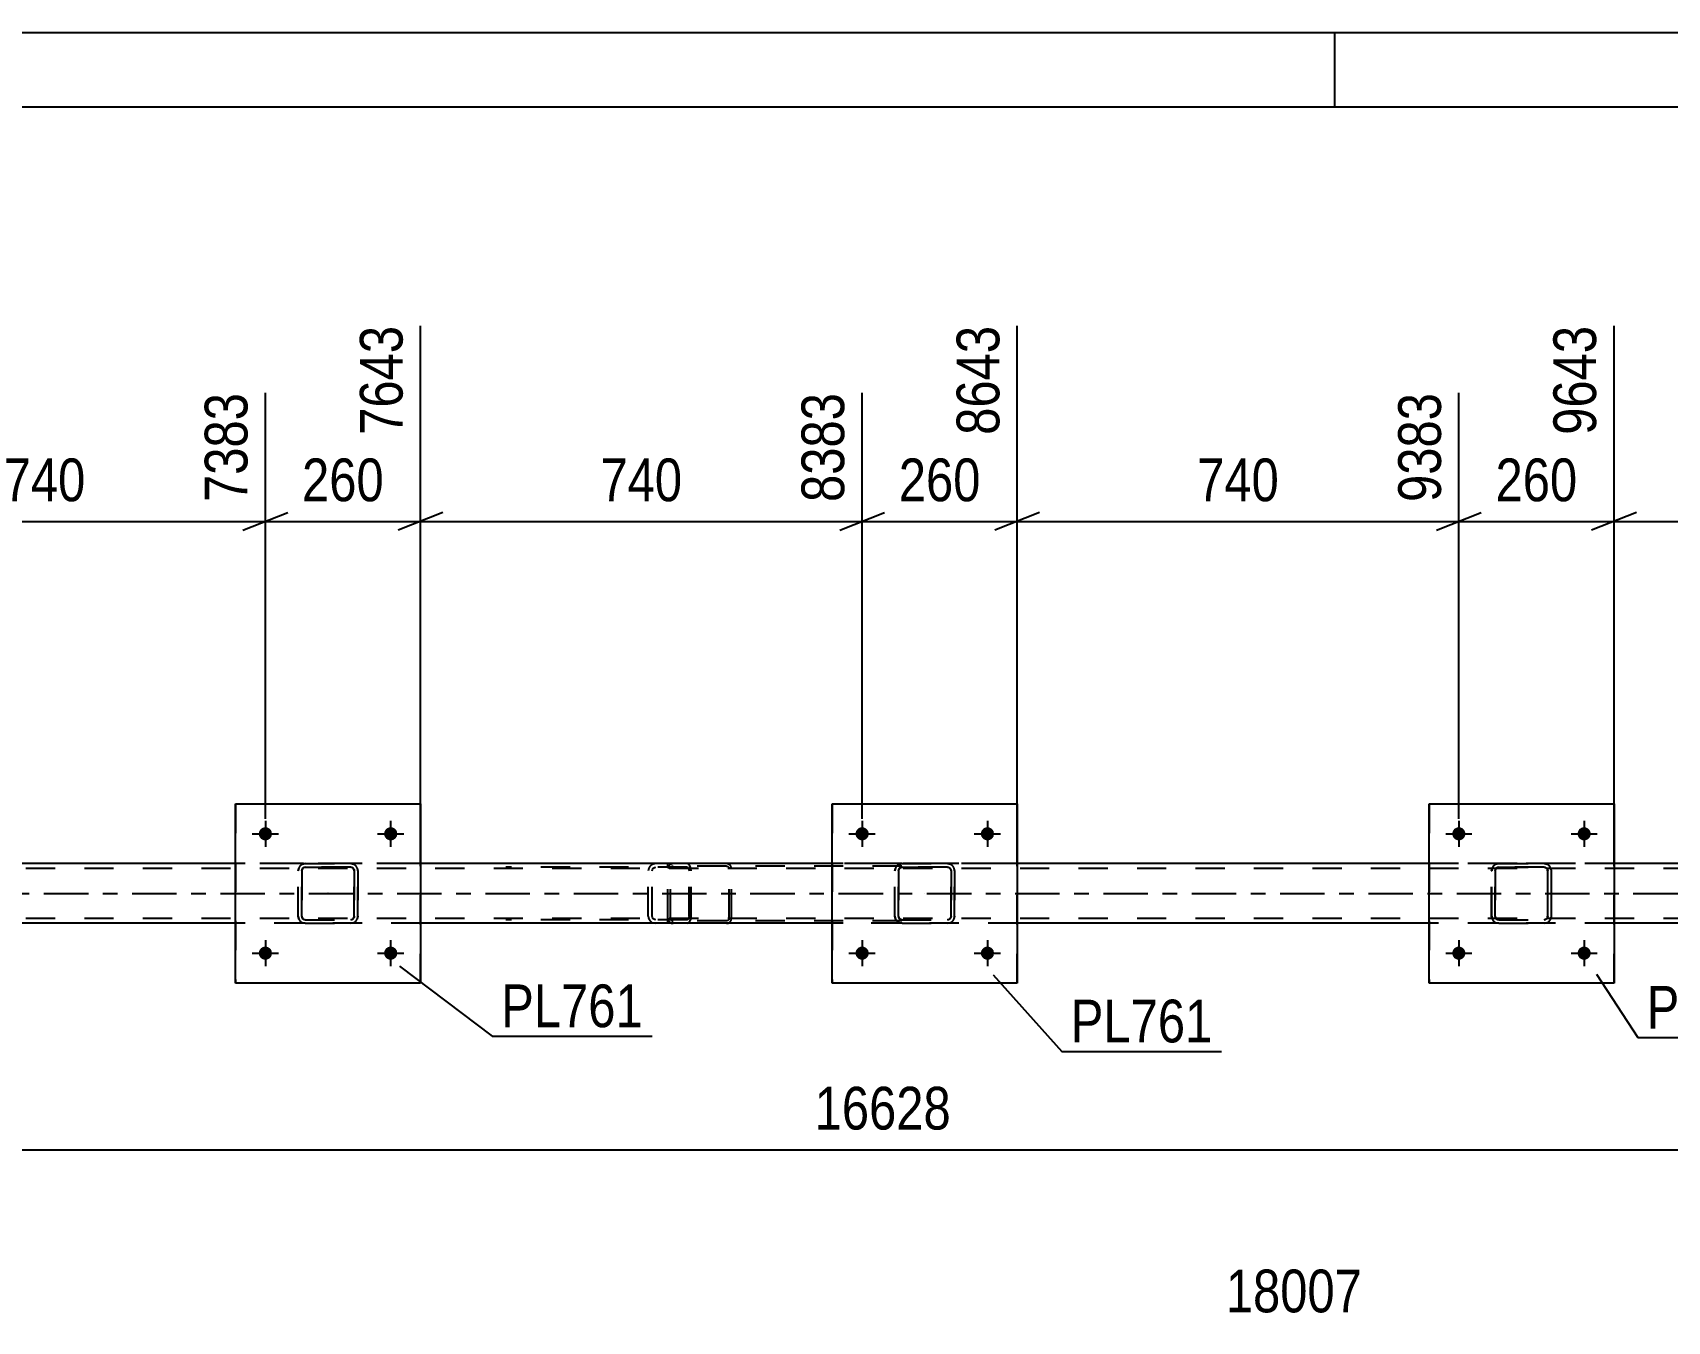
# Model space of a CAD drawing. Header units: millimetres. Extents: x 0 to 841, y 0 to 594.
# Drawn here: x 333.7 to 443.3, y 507.6 to 594 of the extents above; entities that cross this region are included whole.
import ezdxf

# ---------------------------------------------------------------- set-up
doc = ezdxf.new("R2010")
doc.units = ezdxf.units.MM
doc.linetypes.add('DXK_LINE_DOT2', pattern=[3.9198, 1.9599, -1.9599])
doc.linetypes.add('DXK_LINE_DOT3', pattern=[5.9187, 2.979, -0.9799, 0.9799, -0.9799])
doc.styles.add('Arial Narrow', font='ARIALN.TTF', dxfattribs={"height": 0.2})

# ---------------------------------------------------------------- blocks, each defined once
blk = doc.blocks.new('Unknown-318889209-1133')
at = {"color": 5, "linetype": 'Continuous'}
for p, q in [((841, 594), (0, 594)), ((421, 589), (421, 594)), ((836, 589), (5, 589))]:
    blk.add_line(p, q, dxfattribs=at)
blk = doc.blocks.new('Part-318889209-5237 - 4978')
at = {"color": 7, "linetype": 'DXK_LINE_DOT2'}
for p, q in [((377.59, 538.31), (365.43, 538.31)), ((377.59, 538.07), (365.43, 538.07)), ((375.03, 538.01), (375.01, 537.91)), ((375.27, 537.92), (375.32, 538)), ((375.5, 538.31), (375.31, 538.27)), ((375.32, 538), (375.4, 538.05)), ((375.4, 538.05), (375.5, 538.07)), ((376.31, 538.07), (376.31, 538.31)), ((377.69, 538.27), (377.59, 538.31)), ((377.59, 538.07), (377.64, 538.05)), ((377.64, 538.05), (377.68, 538)), ((377.68, 538), (377.71, 537.92)), ((377.78, 538.17), (377.69, 538.27)), ((377.84, 538.01), (377.78, 538.17)), ((377.86, 537.83), (377.84, 538.01)), ((375.01, 537.91), (374.99, 537.83)), ((374.99, 534.79), (374.99, 537.83)), ((375.25, 537.83), (375.27, 537.92)), ((375.25, 534.79), (375.25, 537.83)), ((377.71, 537.92), (377.72, 537.83)), ((377.72, 534.79), (377.72, 537.83)), ((377.86, 534.79), (377.86, 537.83)), ((374.99, 534.79), (375.01, 534.7)), ((375.01, 534.7), (375.03, 534.6)), ((375.27, 534.7), (375.25, 534.79)), ((375.32, 534.62), (375.27, 534.7)), ((377.71, 534.7), (377.68, 534.62)), ((377.72, 534.79), (377.71, 534.7)), ((377.84, 534.6), (377.86, 534.79)), ((377.59, 534.55), (365.43, 534.55)), ((377.59, 534.31), (365.43, 534.31)), ((375.31, 534.34), (375.5, 534.31)), ((375.4, 534.57), (375.32, 534.62)), ((375.5, 534.55), (375.4, 534.57)), ((376.31, 534.31), (376.31, 534.55)), ((377.64, 534.57), (377.59, 534.55)), ((377.59, 534.31), (377.69, 534.34)), ((377.68, 534.62), (377.64, 534.57)), ((377.69, 534.34), (377.78, 534.45)), ((377.78, 534.45), (377.79, 534.48)), ((377.79, 534.48), (377.84, 534.6))]:
    blk.add_line(p, q, dxfattribs=at)
for centre, start, end in [((375.48, 537.81), 111.1941, 156.1506), ((375.48, 534.8), 203.8494, 248.8059)]:
    blk.add_arc(centre, 0.492, start, end, dxfattribs=at)
blk = doc.blocks.new('Part-318889209-5025 - 4978')
at = {"color": 7, "linetype": 'DXK_LINE_DOT2'}
for p, q in [((774.25, 537.99), (97.73, 537.99)), ((774.25, 538.31), (107.33, 538.31)), ((359.72, 538.31), (347.32, 538.31)), ((399.72, 538.31), (387.32, 538.31)), ((439.72, 538.31), (427.32, 538.31)), ((774.25, 534.63), (97.73, 534.63)), ((359.72, 534.31), (347.32, 534.31)), ((399.72, 534.31), (387.32, 534.31)), ((439.72, 534.31), (427.32, 534.31))]:
    blk.add_line(p, q, dxfattribs=at)
at = {"color": 2, "linetype": 'Continuous'}
for p, q in [((347.32, 538.31), (319.72, 538.31)), ((387.32, 538.31), (359.72, 538.31)), ((427.32, 538.31), (399.72, 538.31)), ((467.32, 538.31), (439.72, 538.31)), ((347.32, 534.31), (319.72, 534.31)), ((387.32, 534.31), (359.72, 534.31)), ((427.32, 534.31), (399.72, 534.31)), ((467.32, 534.31), (439.72, 534.31))]:
    blk.add_line(p, q, dxfattribs=at)
at = {"color": 7, "linetype": 'DXK_LINE_DOT3'}
blk.add_line((97.73, 536.31), (774.25, 536.31), dxfattribs=at)
blk = doc.blocks.new('Bolt-318889209-5136 - 4978')
at = {"linetype": 'Continuous'}
for points in [[(388.88, 532.31), (388.89, 532.4), (388.92, 532.49), (388.97, 532.57), (389.03, 532.64), (389.1, 532.69), (389.19, 532.73), (389.28, 532.75), (389.37, 532.75), (389.46, 532.73), (389.54, 532.69), (389.62, 532.64), (389.68, 532.57), (389.73, 532.49), (389.75, 532.4), (389.76, 532.31), (389.75, 532.22), (389.73, 532.13), (389.68, 532.05), (389.62, 531.98), (389.54, 531.93), (389.46, 531.89), (389.37, 531.87), (389.28, 531.87), (389.19, 531.89), (389.1, 531.93), (389.03, 531.98), (388.97, 532.05), (388.92, 532.13), (388.89, 532.22)], [(397.28, 532.31), (397.29, 532.4), (397.32, 532.49), (397.37, 532.57), (397.43, 532.64), (397.5, 532.69), (397.59, 532.73), (397.68, 532.75), (397.77, 532.75), (397.86, 532.73), (397.94, 532.69), (398.02, 532.64), (398.08, 532.57), (398.13, 532.49), (398.15, 532.4), (398.16, 532.31), (398.15, 532.22), (398.13, 532.13), (398.08, 532.05), (398.02, 531.98), (397.94, 531.93), (397.86, 531.89), (397.77, 531.87), (397.68, 531.87), (397.59, 531.89), (397.5, 531.93), (397.43, 531.98), (397.37, 532.05), (397.32, 532.13), (397.29, 532.22)]]:
    blk.add_hatch(color=1, dxfattribs=at).paths.add_polyline_path(points)
at = {"color": 1, "linetype": 'Continuous'}
for p, q in [((389.32, 533.19), (389.32, 531.43)), ((397.72, 533.19), (397.72, 531.43)), ((388.44, 532.31), (390.2, 532.31)), ((396.84, 532.31), (398.6, 532.31))]:
    blk.add_line(p, q, dxfattribs=at)
blk = doc.blocks.new('Bolt-318889209-5137 - 4978')
at = {"linetype": 'Continuous'}
for points in [[(428.88, 540.31), (428.89, 540.4), (428.92, 540.49), (428.96, 540.57), (429.02, 540.64), (429.1, 540.69), (429.18, 540.73), (429.27, 540.75), (429.36, 540.75), (429.45, 540.73), (429.54, 540.69), (429.61, 540.64), (429.67, 540.57), (429.72, 540.49), (429.75, 540.4), (429.76, 540.31), (429.75, 540.22), (429.72, 540.13), (429.67, 540.05), (429.61, 539.98), (429.54, 539.93), (429.45, 539.89), (429.36, 539.87), (429.27, 539.87), (429.18, 539.89), (429.1, 539.93), (429.02, 539.98), (428.96, 540.05), (428.92, 540.13), (428.89, 540.22)], [(437.28, 540.31), (437.29, 540.4), (437.32, 540.49), (437.36, 540.57), (437.42, 540.64), (437.5, 540.69), (437.58, 540.73), (437.67, 540.75), (437.76, 540.75), (437.85, 540.73), (437.94, 540.69), (438.01, 540.64), (438.07, 540.57), (438.12, 540.49), (438.15, 540.4), (438.16, 540.31), (438.15, 540.22), (438.12, 540.13), (438.07, 540.05), (438.01, 539.98), (437.94, 539.93), (437.85, 539.89), (437.76, 539.87), (437.67, 539.87), (437.58, 539.89), (437.5, 539.93), (437.42, 539.98), (437.36, 540.05), (437.32, 540.13), (437.29, 540.22)]]:
    blk.add_hatch(color=1, dxfattribs=at).paths.add_polyline_path(points)
at = {"color": 1, "linetype": 'Continuous'}
for p, q in [((428.44, 540.31), (430.2, 540.31)), ((429.32, 541.19), (429.32, 539.43)), ((436.84, 540.31), (438.6, 540.31)), ((437.72, 541.19), (437.72, 539.43))]:
    blk.add_line(p, q, dxfattribs=at)
blk = doc.blocks.new('Bolt-318889209-5133 - 4978')
at = {"linetype": 'Continuous'}
for points in [[(348.88, 540.31), (348.89, 540.4), (348.92, 540.49), (348.97, 540.57), (349.03, 540.64), (349.1, 540.69), (349.19, 540.73), (349.28, 540.75), (349.37, 540.75), (349.46, 540.73), (349.54, 540.69), (349.62, 540.64), (349.68, 540.57), (349.73, 540.49), (349.75, 540.4), (349.76, 540.31), (349.75, 540.22), (349.73, 540.13), (349.68, 540.05), (349.62, 539.98), (349.54, 539.93), (349.46, 539.89), (349.37, 539.87), (349.28, 539.87), (349.19, 539.89), (349.1, 539.93), (349.03, 539.98), (348.97, 540.05), (348.92, 540.13), (348.89, 540.22)], [(357.28, 540.31), (357.29, 540.4), (357.32, 540.49), (357.37, 540.57), (357.43, 540.64), (357.5, 540.69), (357.59, 540.73), (357.68, 540.75), (357.77, 540.75), (357.86, 540.73), (357.94, 540.69), (358.02, 540.64), (358.08, 540.57), (358.13, 540.49), (358.15, 540.4), (358.16, 540.31), (358.15, 540.22), (358.13, 540.13), (358.08, 540.05), (358.02, 539.98), (357.94, 539.93), (357.86, 539.89), (357.77, 539.87), (357.68, 539.87), (357.59, 539.89), (357.5, 539.93), (357.43, 539.98), (357.37, 540.05), (357.32, 540.13), (357.29, 540.22)]]:
    blk.add_hatch(color=1, dxfattribs=at).paths.add_polyline_path(points)
at = {"color": 1, "linetype": 'Continuous'}
for p, q in [((348.44, 540.31), (350.2, 540.31)), ((349.32, 541.19), (349.32, 539.43)), ((356.84, 540.31), (358.6, 540.31)), ((357.72, 541.19), (357.72, 539.43))]:
    blk.add_line(p, q, dxfattribs=at)
blk = doc.blocks.new('Part-318889209-5197 - 4978')
at = {"color": 2, "linetype": 'Continuous'}
for p, q in [((427.32, 530.31), (427.32, 542.31)), ((427.32, 542.31), (427.32, 542.31)), ((427.32, 542.31), (439.72, 542.31)), ((439.72, 542.31), (439.72, 530.31)), ((427.32, 530.31), (427.32, 530.31)), ((439.72, 530.31), (427.32, 530.31))]:
    blk.add_line(p, q, dxfattribs=at)
at = {"color": 7, "linetype": 'DXK_LINE_DOT2'}
for p, q in [((427.32, 542.31), (427.32, 530.31)), ((427.32, 542.31), (427.32, 542.31)), ((439.72, 530.31), (439.72, 542.31)), ((427.32, 530.31), (427.32, 530.31))]:
    blk.add_line(p, q, dxfattribs=at)
blk = doc.blocks.new('Bolt-318889209-5135 - 4978')
at = {"linetype": 'Continuous'}
for points in [[(388.88, 540.31), (388.89, 540.4), (388.92, 540.49), (388.97, 540.57), (389.03, 540.64), (389.1, 540.69), (389.19, 540.73), (389.28, 540.75), (389.37, 540.75), (389.46, 540.73), (389.54, 540.69), (389.62, 540.64), (389.68, 540.57), (389.73, 540.49), (389.75, 540.4), (389.76, 540.31), (389.75, 540.22), (389.73, 540.13), (389.68, 540.05), (389.62, 539.98), (389.54, 539.93), (389.46, 539.89), (389.37, 539.87), (389.28, 539.87), (389.19, 539.89), (389.1, 539.93), (389.03, 539.98), (388.97, 540.05), (388.92, 540.13), (388.89, 540.22)], [(397.28, 540.31), (397.29, 540.4), (397.32, 540.49), (397.37, 540.57), (397.43, 540.64), (397.5, 540.69), (397.59, 540.73), (397.68, 540.75), (397.77, 540.75), (397.86, 540.73), (397.94, 540.69), (398.02, 540.64), (398.08, 540.57), (398.13, 540.49), (398.15, 540.4), (398.16, 540.31), (398.15, 540.22), (398.13, 540.13), (398.08, 540.05), (398.02, 539.98), (397.94, 539.93), (397.86, 539.89), (397.77, 539.87), (397.68, 539.87), (397.59, 539.89), (397.5, 539.93), (397.43, 539.98), (397.37, 540.05), (397.32, 540.13), (397.29, 540.22)]]:
    blk.add_hatch(color=1, dxfattribs=at).paths.add_polyline_path(points)
at = {"color": 1, "linetype": 'Continuous'}
for p, q in [((388.44, 540.31), (390.2, 540.31)), ((389.32, 541.19), (389.32, 539.43)), ((396.84, 540.31), (398.6, 540.31)), ((397.72, 541.19), (397.72, 539.43))]:
    blk.add_line(p, q, dxfattribs=at)
blk = doc.blocks.new('Bolt-318889209-5134 - 4978')
at = {"linetype": 'Continuous'}
for points in [[(348.88, 532.31), (348.89, 532.4), (348.92, 532.49), (348.97, 532.57), (349.03, 532.64), (349.1, 532.69), (349.19, 532.73), (349.28, 532.75), (349.37, 532.75), (349.46, 532.73), (349.54, 532.69), (349.62, 532.64), (349.68, 532.57), (349.73, 532.49), (349.75, 532.4), (349.76, 532.31), (349.75, 532.22), (349.73, 532.13), (349.68, 532.05), (349.62, 531.98), (349.54, 531.93), (349.46, 531.89), (349.37, 531.87), (349.28, 531.87), (349.19, 531.89), (349.1, 531.93), (349.03, 531.98), (348.97, 532.05), (348.92, 532.13), (348.89, 532.22)], [(357.28, 532.31), (357.29, 532.4), (357.32, 532.49), (357.37, 532.57), (357.43, 532.64), (357.5, 532.69), (357.59, 532.73), (357.68, 532.75), (357.77, 532.75), (357.86, 532.73), (357.94, 532.69), (358.02, 532.64), (358.08, 532.57), (358.13, 532.49), (358.15, 532.4), (358.16, 532.31), (358.15, 532.22), (358.13, 532.13), (358.08, 532.05), (358.02, 531.98), (357.94, 531.93), (357.86, 531.89), (357.77, 531.87), (357.68, 531.87), (357.59, 531.89), (357.5, 531.93), (357.43, 531.98), (357.37, 532.05), (357.32, 532.13), (357.29, 532.22)]]:
    blk.add_hatch(color=1, dxfattribs=at).paths.add_polyline_path(points)
at = {"color": 1, "linetype": 'Continuous'}
for p, q in [((349.32, 533.19), (349.32, 531.43)), ((357.72, 533.19), (357.72, 531.43)), ((348.44, 532.31), (350.2, 532.31)), ((356.84, 532.31), (358.6, 532.31))]:
    blk.add_line(p, q, dxfattribs=at)
blk = doc.blocks.new('Bolt-318889209-5138 - 4978')
at = {"linetype": 'Continuous'}
for points in [[(428.88, 532.31), (428.89, 532.4), (428.92, 532.49), (428.96, 532.57), (429.02, 532.64), (429.1, 532.69), (429.18, 532.73), (429.27, 532.75), (429.36, 532.75), (429.45, 532.73), (429.54, 532.69), (429.61, 532.64), (429.67, 532.57), (429.72, 532.49), (429.75, 532.4), (429.76, 532.31), (429.75, 532.22), (429.72, 532.13), (429.67, 532.05), (429.61, 531.98), (429.54, 531.93), (429.45, 531.89), (429.36, 531.87), (429.27, 531.87), (429.18, 531.89), (429.1, 531.93), (429.02, 531.98), (428.96, 532.05), (428.92, 532.13), (428.89, 532.22)], [(437.28, 532.31), (437.29, 532.4), (437.32, 532.49), (437.36, 532.57), (437.42, 532.64), (437.5, 532.69), (437.58, 532.73), (437.67, 532.75), (437.76, 532.75), (437.85, 532.73), (437.94, 532.69), (438.01, 532.64), (438.07, 532.57), (438.12, 532.49), (438.15, 532.4), (438.16, 532.31), (438.15, 532.22), (438.12, 532.13), (438.07, 532.05), (438.01, 531.98), (437.94, 531.93), (437.85, 531.89), (437.76, 531.87), (437.67, 531.87), (437.58, 531.89), (437.5, 531.93), (437.42, 531.98), (437.36, 532.05), (437.32, 532.13), (437.29, 532.22)]]:
    blk.add_hatch(color=1, dxfattribs=at).paths.add_polyline_path(points)
at = {"color": 1, "linetype": 'Continuous'}
for p, q in [((429.32, 533.19), (429.32, 531.43)), ((437.72, 533.19), (437.72, 531.43)), ((428.44, 532.31), (430.2, 532.31)), ((436.84, 532.31), (438.6, 532.31))]:
    blk.add_line(p, q, dxfattribs=at)
blk = doc.blocks.new('Part-318889209-5185 - 4978')
at = {"color": 2, "linetype": 'Continuous'}
for p, q in [((347.32, 530.31), (347.32, 542.31)), ((347.32, 542.31), (347.32, 542.31)), ((347.32, 542.31), (359.72, 542.31)), ((359.72, 542.31), (359.72, 530.31)), ((347.32, 530.31), (347.32, 530.31)), ((359.72, 530.31), (347.32, 530.31))]:
    blk.add_line(p, q, dxfattribs=at)
at = {"color": 7, "linetype": 'DXK_LINE_DOT2'}
for p, q in [((347.32, 542.31), (347.32, 530.31)), ((347.32, 542.31), (347.32, 542.31)), ((359.72, 530.31), (359.72, 542.31)), ((347.32, 530.31), (347.32, 530.31))]:
    blk.add_line(p, q, dxfattribs=at)
blk = doc.blocks.new('Part-318889209-5186 - 4978')
at = {"color": 7, "linetype": 'DXK_LINE_DOT2'}
for p, q in [((351.52, 537.83), (351.56, 538.01)), ((351.56, 538.01), (351.52, 537.83)), ((351.78, 537.92), (351.83, 538)), ((351.83, 538), (351.78, 537.92)), ((351.82, 538.27), (352, 538.31)), ((352, 538.31), (351.82, 538.27)), ((351.83, 538), (351.91, 538.05)), ((351.91, 538.05), (351.83, 538)), ((351.91, 538.05), (352, 538.07)), ((352, 538.07), (351.91, 538.05)), ((352, 538.31), (355.04, 538.31)), ((352, 538.31), (352, 538.31)), ((352, 538.31), (355.04, 538.31)), ((352, 538.07), (355.04, 538.07)), ((352, 538.07), (352, 538.07)), ((355.04, 538.07), (352, 538.07)), ((355.04, 538.31), (355.04, 538.31)), ((355.04, 538.31), (355.22, 538.27)), ((355.23, 538.27), (355.04, 538.31)), ((355.04, 538.07), (355.04, 538.07)), ((355.04, 538.07), (355.14, 538.05)), ((355.13, 538.05), (355.04, 538.07)), ((355.13, 538.05), (355.14, 538.05)), ((355.21, 538), (355.13, 538.05)), ((355.14, 538.05), (355.21, 538)), ((355.21, 538), (355.27, 537.92)), ((355.26, 537.92), (355.21, 538)), ((355.48, 538.01), (355.52, 537.83)), ((355.52, 537.83), (355.49, 538.01)), ((351.52, 534.79), (351.52, 537.83)), ((351.52, 537.83), (351.52, 537.83)), ((351.52, 534.79), (351.52, 537.83)), ((351.76, 537.83), (351.78, 537.92)), ((351.78, 537.92), (351.76, 537.83)), ((351.76, 534.79), (351.76, 537.83)), ((351.76, 537.83), (351.76, 537.83)), ((351.76, 537.83), (351.76, 534.79)), ((355.28, 537.83), (355.26, 537.92)), ((355.27, 537.92), (355.28, 537.83)), ((355.28, 534.79), (355.28, 537.83)), ((355.28, 537.83), (355.28, 537.83)), ((355.28, 537.83), (355.28, 534.79)), ((355.52, 534.79), (355.52, 537.83)), ((355.52, 537.83), (355.52, 537.83)), ((355.52, 537.83), (355.52, 534.79)), ((351.52, 534.79), (351.52, 534.79)), ((351.56, 534.6), (351.52, 534.79)), ((351.52, 534.79), (351.56, 534.6)), ((351.76, 534.79), (351.76, 534.79)), ((351.78, 534.7), (351.76, 534.79)), ((351.76, 534.79), (351.78, 534.7)), ((351.83, 534.62), (351.78, 534.7)), ((351.78, 534.7), (351.83, 534.62)), ((355.27, 534.7), (355.21, 534.62)), ((355.21, 534.62), (355.26, 534.7)), ((355.26, 534.7), (355.28, 534.79)), ((355.28, 534.79), (355.27, 534.7)), ((355.28, 534.79), (355.28, 534.79)), ((355.52, 534.79), (355.48, 534.6)), ((355.49, 534.6), (355.52, 534.79)), ((355.52, 534.79), (355.52, 534.79)), ((351.82, 534.34), (351.82, 534.34)), ((352, 534.31), (351.82, 534.34)), ((351.82, 534.34), (352, 534.31)), ((351.91, 534.57), (351.83, 534.62)), ((351.83, 534.62), (351.91, 534.57)), ((352, 534.55), (351.91, 534.57)), ((351.91, 534.57), (352, 534.55)), ((352, 534.55), (355.04, 534.55)), ((352, 534.55), (352, 534.55)), ((352, 534.55), (355.04, 534.55)), ((352, 534.31), (355.04, 534.31)), ((352, 534.31), (352, 534.31)), ((352, 534.31), (355.04, 534.31)), ((355.14, 534.57), (355.04, 534.55)), ((355.04, 534.55), (355.13, 534.57)), ((355.04, 534.55), (355.04, 534.55)), ((355.22, 534.34), (355.04, 534.31)), ((355.04, 534.31), (355.23, 534.34)), ((355.04, 534.31), (355.04, 534.31)), ((355.13, 534.57), (355.21, 534.62)), ((355.21, 534.62), (355.14, 534.57))]:
    blk.add_line(p, q, dxfattribs=at)
at = {"color": 7, "linetype": 'DXK_LINE_DOT3'}
blk.add_line((353.53, 536.31), (353.52, 536.31), dxfattribs=at)
at = {"color": 7, "linetype": 'DXK_LINE_DOT2'}
for centre, start, end in [((352, 537.83), 112.5, 157.5), ((352, 537.83), 112.5, 157.5), ((355.04, 537.83), 22.5, 67.5), ((355.04, 537.83), 22.5, 67.5), ((352, 534.79), 202.5, 247.5), ((352, 534.79), 202.5, 247.5), ((355.04, 534.79), 292.5, 337.5), ((355.04, 534.79), 292.5, 337.5)]:
    blk.add_arc(centre, 0.48, start, end, dxfattribs=at)
blk = doc.blocks.new('Part-318889209-5191 - 4978')
at = {"color": 2, "linetype": 'Continuous'}
for p, q in [((387.32, 530.31), (387.32, 542.31)), ((387.32, 542.31), (387.32, 542.31)), ((387.32, 542.31), (399.72, 542.31)), ((399.72, 542.31), (399.72, 530.31)), ((387.32, 530.31), (387.32, 530.31)), ((399.72, 530.31), (387.32, 530.31))]:
    blk.add_line(p, q, dxfattribs=at)
at = {"color": 7, "linetype": 'DXK_LINE_DOT2'}
for p, q in [((387.32, 542.31), (387.32, 530.31)), ((387.32, 542.31), (387.32, 542.31)), ((399.72, 530.31), (399.72, 542.31)), ((387.32, 530.31), (387.32, 530.31))]:
    blk.add_line(p, q, dxfattribs=at)
blk = doc.blocks.new('Part-318889209-5192 - 4978')
at = {"color": 7, "linetype": 'DXK_LINE_DOT2'}
for p, q in [((391.52, 537.83), (391.56, 538.01)), ((391.56, 538.01), (391.52, 537.83)), ((391.78, 537.92), (391.83, 538)), ((391.83, 538), (391.78, 537.92)), ((391.82, 538.27), (392, 538.31)), ((392, 538.31), (391.82, 538.27)), ((391.83, 538), (391.91, 538.05)), ((391.91, 538.05), (391.83, 538)), ((391.91, 538.05), (392, 538.07)), ((392, 538.07), (391.91, 538.05)), ((392, 538.31), (395.04, 538.31)), ((392, 538.31), (392, 538.31)), ((392, 538.31), (395.04, 538.31)), ((392, 538.07), (395.04, 538.07)), ((392, 538.07), (392, 538.07)), ((395.04, 538.07), (392, 538.07)), ((395.04, 538.31), (395.04, 538.31)), ((395.04, 538.31), (395.22, 538.27)), ((395.23, 538.27), (395.04, 538.31)), ((395.04, 538.07), (395.04, 538.07)), ((395.04, 538.07), (395.14, 538.05)), ((395.13, 538.05), (395.04, 538.07)), ((395.13, 538.05), (395.14, 538.05)), ((395.21, 538), (395.13, 538.05)), ((395.14, 538.05), (395.21, 538)), ((395.21, 538), (395.27, 537.92)), ((395.26, 537.92), (395.21, 538)), ((395.48, 538.01), (395.52, 537.83)), ((395.52, 537.83), (395.49, 538.01)), ((391.52, 534.79), (391.52, 537.83)), ((391.52, 537.83), (391.52, 537.83)), ((391.52, 534.79), (391.52, 537.83)), ((391.76, 537.83), (391.78, 537.92)), ((391.78, 537.92), (391.76, 537.83)), ((391.76, 534.79), (391.76, 537.83)), ((391.76, 537.83), (391.76, 537.83)), ((391.76, 537.83), (391.76, 534.79)), ((395.28, 537.83), (395.26, 537.92)), ((395.27, 537.92), (395.28, 537.83)), ((395.28, 534.79), (395.28, 537.83)), ((395.28, 537.83), (395.28, 537.83)), ((395.28, 537.83), (395.28, 534.79)), ((395.52, 534.79), (395.52, 537.83)), ((395.52, 537.83), (395.52, 537.83)), ((395.52, 537.83), (395.52, 534.79)), ((391.52, 534.79), (391.52, 534.79)), ((391.56, 534.6), (391.52, 534.79)), ((391.52, 534.79), (391.56, 534.6)), ((391.76, 534.79), (391.76, 534.79)), ((391.78, 534.7), (391.76, 534.79)), ((391.76, 534.79), (391.78, 534.7)), ((391.83, 534.62), (391.78, 534.7)), ((391.78, 534.7), (391.83, 534.62)), ((395.27, 534.7), (395.21, 534.62)), ((395.21, 534.62), (395.26, 534.7)), ((395.26, 534.7), (395.28, 534.79)), ((395.28, 534.79), (395.27, 534.7)), ((395.28, 534.79), (395.28, 534.79)), ((395.52, 534.79), (395.48, 534.6)), ((395.49, 534.6), (395.52, 534.79)), ((395.52, 534.79), (395.52, 534.79)), ((391.82, 534.34), (391.82, 534.34)), ((392, 534.31), (391.82, 534.34)), ((391.82, 534.34), (392, 534.31)), ((391.91, 534.57), (391.83, 534.62)), ((391.83, 534.62), (391.91, 534.57)), ((392, 534.55), (391.91, 534.57)), ((391.91, 534.57), (392, 534.55)), ((392, 534.55), (395.04, 534.55)), ((392, 534.55), (392, 534.55)), ((392, 534.55), (395.04, 534.55)), ((392, 534.31), (395.04, 534.31)), ((392, 534.31), (392, 534.31)), ((392, 534.31), (395.04, 534.31)), ((395.14, 534.57), (395.04, 534.55)), ((395.04, 534.55), (395.13, 534.57)), ((395.04, 534.55), (395.04, 534.55)), ((395.22, 534.34), (395.04, 534.31)), ((395.04, 534.31), (395.23, 534.34)), ((395.04, 534.31), (395.04, 534.31)), ((395.13, 534.57), (395.21, 534.62)), ((395.21, 534.62), (395.14, 534.57))]:
    blk.add_line(p, q, dxfattribs=at)
at = {"color": 7, "linetype": 'DXK_LINE_DOT3'}
blk.add_line((393.53, 536.31), (393.52, 536.31), dxfattribs=at)
at = {"color": 7, "linetype": 'DXK_LINE_DOT2'}
for centre, start, end in [((392, 537.83), 112.5, 157.5), ((392, 537.83), 112.5, 157.5), ((395.04, 537.83), 22.5, 67.5), ((395.04, 537.83), 22.5, 67.5), ((392, 534.79), 202.5, 247.5), ((392, 534.79), 202.5, 247.5), ((395.04, 534.79), 292.5, 337.5), ((395.04, 534.79), 292.5, 337.5)]:
    blk.add_arc(centre, 0.48, start, end, dxfattribs=at)
blk = doc.blocks.new('Part-318889209-5198 - 4978')
at = {"color": 7, "linetype": 'DXK_LINE_DOT2'}
for p, q in [((431.51, 537.83), (431.55, 538.01)), ((431.55, 538.01), (431.52, 537.83)), ((431.82, 538), (431.77, 537.92)), ((431.78, 537.92), (431.83, 538)), ((431.81, 538.27), (431.99, 538.31)), ((432, 538.31), (431.81, 538.27)), ((431.9, 538.05), (431.82, 538)), ((431.83, 538), (431.91, 538.05)), ((431.99, 538.07), (431.9, 538.05)), ((431.91, 538.05), (432, 538.07)), ((432, 538.31), (431.99, 538.31)), ((431.99, 538.31), (435.03, 538.31)), ((431.99, 538.07), (432, 538.07)), ((435.03, 538.07), (431.99, 538.07)), ((432, 538.31), (435.04, 538.31)), ((432, 538.07), (435.04, 538.07)), ((435.03, 538.31), (435.04, 538.31)), ((435.03, 538.31), (435.22, 538.27)), ((435.04, 538.07), (435.03, 538.07)), ((435.13, 538.05), (435.03, 538.07)), ((435.22, 538.27), (435.04, 538.31)), ((435.04, 538.07), (435.13, 538.05)), ((435.13, 538.05), (435.13, 538.05)), ((435.13, 538.05), (435.21, 538)), ((435.2, 538), (435.13, 538.05)), ((435.26, 537.92), (435.2, 538)), ((435.21, 538), (435.26, 537.92)), ((435.48, 538.01), (435.51, 537.83)), ((435.52, 537.83), (435.48, 538.01)), ((431.51, 537.83), (431.52, 537.83)), ((431.51, 534.79), (431.51, 537.83)), ((431.52, 534.79), (431.52, 537.83)), ((431.77, 537.92), (431.75, 537.83)), ((431.76, 537.83), (431.75, 537.83)), ((431.75, 537.83), (431.75, 534.79)), ((431.76, 537.83), (431.78, 537.92)), ((431.76, 534.79), (431.76, 537.83)), ((435.26, 537.92), (435.28, 537.83)), ((435.27, 537.83), (435.26, 537.92)), ((435.28, 537.83), (435.27, 537.83)), ((435.27, 537.83), (435.27, 534.79)), ((435.28, 534.79), (435.28, 537.83)), ((435.52, 537.83), (435.51, 537.83)), ((435.51, 537.83), (435.51, 534.79)), ((435.52, 534.79), (435.52, 537.83)), ((431.52, 534.79), (431.51, 534.79)), ((431.55, 534.6), (431.51, 534.79)), ((431.52, 534.79), (431.55, 534.6)), ((431.75, 534.79), (431.76, 534.79)), ((431.75, 534.79), (431.77, 534.7)), ((431.78, 534.7), (431.76, 534.79)), ((431.77, 534.7), (431.82, 534.62)), ((431.83, 534.62), (431.78, 534.7)), ((435.2, 534.62), (435.26, 534.7)), ((435.26, 534.7), (435.21, 534.62)), ((435.28, 534.79), (435.26, 534.7)), ((435.26, 534.7), (435.27, 534.79)), ((435.27, 534.79), (435.28, 534.79)), ((435.51, 534.79), (435.48, 534.6)), ((435.48, 534.6), (435.52, 534.79)), ((435.51, 534.79), (435.52, 534.79)), ((431.81, 534.34), (431.81, 534.34)), ((431.99, 534.31), (431.81, 534.34)), ((431.81, 534.34), (432, 534.31)), ((431.82, 534.62), (431.9, 534.57)), ((431.91, 534.57), (431.83, 534.62)), ((431.9, 534.57), (431.99, 534.55)), ((432, 534.55), (431.91, 534.57)), ((432, 534.55), (431.99, 534.55)), ((431.99, 534.55), (435.03, 534.55)), ((432, 534.31), (431.99, 534.31)), ((431.99, 534.31), (435.03, 534.31)), ((432, 534.55), (435.04, 534.55)), ((432, 534.31), (435.04, 534.31)), ((435.03, 534.55), (435.13, 534.57)), ((435.03, 534.55), (435.04, 534.55)), ((435.22, 534.34), (435.03, 534.31)), ((435.03, 534.31), (435.04, 534.31)), ((435.13, 534.57), (435.04, 534.55)), ((435.04, 534.31), (435.22, 534.34)), ((435.21, 534.62), (435.13, 534.57)), ((435.13, 534.57), (435.2, 534.62))]:
    blk.add_line(p, q, dxfattribs=at)
at = {"color": 7, "linetype": 'DXK_LINE_DOT3'}
blk.add_line((433.52, 536.31), (433.51, 536.31), dxfattribs=at)
at = {"color": 7, "linetype": 'DXK_LINE_DOT2'}
for centre, start, end in [((431.99, 537.83), 112.5, 157.5), ((432, 537.83), 112.5, 157.5), ((435.03, 537.83), 22.5, 67.5), ((435.04, 537.83), 22.5, 67.5), ((431.99, 534.79), 202.5, 247.5), ((432, 534.79), 202.5, 247.5), ((435.03, 534.79), 292.5, 337.5), ((435.04, 534.79), 292.5, 337.5)]:
    blk.add_arc(centre, 0.48, start, end, dxfattribs=at)
blk = doc.blocks.new('Part-318889209-5236 - 4978')
at = {"color": 7, "linetype": 'DXK_LINE_DOT2'}
for p, q in [((376.34, 538.11), (376.31, 537.99)), ((376.31, 534.63), (376.31, 537.99)), ((376.48, 537.99), (376.5, 538.05)), ((376.48, 534.63), (376.48, 537.99)), ((376.5, 538.05), (376.53, 538.1)), ((376.65, 538.31), (376.52, 538.28)), ((376.53, 538.1), (376.59, 538.14)), ((376.59, 538.14), (376.65, 538.15)), ((391.98, 538.31), (376.65, 538.31)), ((391.98, 538.15), (376.65, 538.15)), ((380.36, 538.28), (380.23, 538.31)), ((380.23, 538.15), (380.29, 538.14)), ((380.29, 538.14), (380.32, 538.12)), ((380.32, 538.12), (380.35, 538.1)), ((380.35, 538.1), (380.39, 538.05)), ((380.39, 538.05), (380.4, 537.99)), ((380.4, 534.63), (380.4, 537.99)), ((380.57, 537.99), (380.54, 538.11)), ((380.57, 534.63), (380.57, 537.99)), ((376.31, 534.63), (376.34, 534.51)), ((376.5, 534.57), (376.48, 534.63)), ((376.53, 534.52), (376.5, 534.57)), ((376.52, 534.33), (376.65, 534.31)), ((376.53, 534.52), (376.56, 534.5)), ((376.56, 534.5), (376.59, 534.48)), ((376.59, 534.48), (376.65, 534.47)), ((391.98, 534.47), (376.65, 534.47)), ((391.98, 534.31), (376.65, 534.31)), ((380.29, 534.48), (380.23, 534.47)), ((380.23, 534.31), (380.36, 534.33)), ((380.35, 534.52), (380.29, 534.48)), ((380.39, 534.57), (380.35, 534.52)), ((380.4, 534.63), (380.39, 534.57)), ((380.54, 534.51), (380.57, 534.63))]:
    blk.add_line(p, q, dxfattribs=at)
for centre, start, end in [((376.64, 537.97), 110.7583, 155.68), ((380.24, 537.97), 24.32, 69.2417), ((376.64, 534.64), 204.32, 249.2417), ((380.24, 534.64), 290.7583, 335.68)]:
    blk.add_arc(centre, 0.331, start, end, dxfattribs=at)
blk = doc.blocks.new('StraightDimension-318889209-17975 - 4978')
at = {"color": 7, "linetype": 'Continuous'}
for p, q in [((439.72, 539.31), (439.72, 574.36)), ((469.32, 541.31), (469.32, 571.69)), ((441.22, 561.85), (438.22, 560.65)), ((439.72, 561.25), (469.32, 561.25)), ((467.82, 560.65), (470.82, 561.85))]:
    blk.add_line(p, q, dxfattribs=at)
at = {"color": 0}
blk.add_wipeout([(457.86, 562), (457.86, 566.2), (451.18, 566.2), (451.18, 562)], dxfattribs=at)
at = {"color": 3, "style": 'Arial Narrow'}
blk.add_text('740', height=2.863, dxfattribs=at).set_placement((451.78, 562.6))
at = {"color": 0, "linetype": 'Continuous'}
blk.add_wipeout([(468.72, 572.29), (464.52, 572.29), (464.52, 561.95), (468.72, 561.95)], dxfattribs=at)
at = {"color": 3, "linetype": 'Continuous', "style": 'Arial Narrow'}
blk.add_text('10383', height=2.863, rotation=90.0002, dxfattribs=at).set_placement((468.12, 562.55))
blk = doc.blocks.new('StraightDimension-318889209-5960 - 4978')
at = {"color": 0}
blk.add_wipeout([(423.44, 507.64), (423.44, 511.84), (413.1, 511.84), (413.1, 507.64)], dxfattribs=at)
at = {"color": 3, "style": 'Arial Narrow'}
blk.add_text('18007', height=2.863, dxfattribs=at).set_placement((413.7, 508.24))
blk = doc.blocks.new('StraightDimension-318889209-17977 - 4978')
at = {"color": 7, "linetype": 'Continuous'}
for p, q in [((399.72, 539.31), (399.72, 574.36)), ((429.32, 541.31), (429.32, 569.86)), ((401.22, 561.85), (398.22, 560.65)), ((399.72, 561.25), (429.32, 561.25)), ((427.82, 560.65), (430.82, 561.85))]:
    blk.add_line(p, q, dxfattribs=at)
at = {"color": 0}
blk.add_wipeout([(417.86, 562), (417.86, 566.2), (411.18, 566.2), (411.18, 562)], dxfattribs=at)
at = {"color": 3, "style": 'Arial Narrow'}
blk.add_text('740', height=2.863, dxfattribs=at).set_placement((411.78, 562.6))
at = {"color": 0, "linetype": 'Continuous'}
blk.add_wipeout([(428.72, 570.46), (424.52, 570.46), (424.52, 561.95), (428.72, 561.95)], dxfattribs=at)
at = {"color": 3, "linetype": 'Continuous', "style": 'Arial Narrow'}
blk.add_text('9383', height=2.863, rotation=90.0002, dxfattribs=at).set_placement((428.12, 562.55))
blk = doc.blocks.new('StraightDimension-318889209-6029 - 4978')
at = {"color": 7, "linetype": 'Continuous'}
blk.add_line((62.29, 519.14), (719.12, 519.14), dxfattribs=at)
at = {"color": 0}
blk.add_wipeout([(395.88, 519.89), (395.88, 524.09), (385.54, 524.09), (385.54, 519.89)], dxfattribs=at)
at = {"color": 3, "style": 'Arial Narrow'}
blk.add_text('16628', height=2.863, dxfattribs=at).set_placement((386.14, 520.49))
blk = doc.blocks.new('StraightDimension-318889209-17976 - 4978')
at = {"color": 7, "linetype": 'Continuous'}
for p, q in [((439.72, 539.31), (439.72, 574.36)), ((429.32, 541.31), (429.32, 569.86)), ((427.82, 560.65), (430.82, 561.85)), ((429.32, 561.25), (439.72, 561.25)), ((441.22, 561.85), (438.22, 560.65))]:
    blk.add_line(p, q, dxfattribs=at)
at = {"color": 0}
blk.add_wipeout([(437.86, 562), (437.86, 566.2), (431.18, 566.2), (431.18, 562)], dxfattribs=at)
at = {"color": 3, "style": 'Arial Narrow'}
blk.add_text('260', height=2.863, dxfattribs=at).set_placement((431.78, 562.6))
at = {"color": 0, "linetype": 'Continuous'}
blk.add_wipeout([(439.12, 574.96), (434.92, 574.96), (434.92, 566.45), (439.12, 566.45)], dxfattribs=at)
at = {"color": 3, "linetype": 'Continuous', "style": 'Arial Narrow'}
blk.add_text('9643', height=2.863, rotation=90.0002, dxfattribs=at).set_placement((438.52, 567.05))
blk = doc.blocks.new('StraightDimension-318889209-17978 - 4978')
at = {"color": 7, "linetype": 'Continuous'}
for p, q in [((399.72, 539.31), (399.72, 574.36)), ((389.32, 541.31), (389.32, 569.86)), ((387.82, 560.65), (390.82, 561.85)), ((389.32, 561.25), (399.72, 561.25)), ((401.22, 561.85), (398.22, 560.65))]:
    blk.add_line(p, q, dxfattribs=at)
at = {"color": 0}
blk.add_wipeout([(397.87, 562), (397.87, 566.2), (391.18, 566.2), (391.18, 562)], dxfattribs=at)
at = {"color": 3, "style": 'Arial Narrow'}
blk.add_text('260', height=2.863, dxfattribs=at).set_placement((391.78, 562.6))
at = {"color": 0, "linetype": 'Continuous'}
blk.add_wipeout([(399.12, 574.96), (394.92, 574.96), (394.92, 566.45), (399.12, 566.45)], dxfattribs=at)
at = {"color": 3, "linetype": 'Continuous', "style": 'Arial Narrow'}
blk.add_text('8643', height=2.863, rotation=90.0002, dxfattribs=at).set_placement((398.52, 567.05))
blk = doc.blocks.new('StraightDimension-318889209-17979 - 4978')
at = {"color": 7, "linetype": 'Continuous'}
for p, q in [((359.72, 539.31), (359.72, 574.36)), ((389.32, 541.31), (389.32, 569.86)), ((361.22, 561.85), (358.22, 560.65)), ((359.72, 561.25), (389.32, 561.25)), ((387.82, 560.65), (390.82, 561.85))]:
    blk.add_line(p, q, dxfattribs=at)
at = {"color": 0}
blk.add_wipeout([(377.87, 562), (377.87, 566.2), (371.18, 566.2), (371.18, 562)], dxfattribs=at)
at = {"color": 3, "style": 'Arial Narrow'}
blk.add_text('740', height=2.863, dxfattribs=at).set_placement((371.78, 562.6))
at = {"color": 0, "linetype": 'Continuous'}
blk.add_wipeout([(388.72, 570.46), (384.52, 570.46), (384.52, 561.95), (388.72, 561.95)], dxfattribs=at)
at = {"color": 3, "linetype": 'Continuous', "style": 'Arial Narrow'}
blk.add_text('8383', height=2.863, rotation=90.0002, dxfattribs=at).set_placement((388.12, 562.55))
blk = doc.blocks.new('StraightDimension-318889209-17980 - 4978')
at = {"color": 7, "linetype": 'Continuous'}
for p, q in [((359.72, 539.31), (359.72, 574.36)), ((349.32, 541.31), (349.32, 569.86)), ((347.82, 560.65), (350.82, 561.85)), ((349.32, 561.25), (359.72, 561.25)), ((361.22, 561.85), (358.22, 560.65))]:
    blk.add_line(p, q, dxfattribs=at)
at = {"color": 0}
blk.add_wipeout([(357.87, 562), (357.87, 566.2), (351.18, 566.2), (351.18, 562)], dxfattribs=at)
at = {"color": 3, "style": 'Arial Narrow'}
blk.add_text('260', height=2.863, dxfattribs=at).set_placement((351.78, 562.6))
at = {"color": 0, "linetype": 'Continuous'}
blk.add_wipeout([(359.12, 574.96), (354.92, 574.96), (354.92, 566.45), (359.12, 566.45)], dxfattribs=at)
at = {"color": 3, "linetype": 'Continuous', "style": 'Arial Narrow'}
blk.add_text('7643', height=2.863, rotation=90.0002, dxfattribs=at).set_placement((358.52, 567.05))
blk = doc.blocks.new('StraightDimension-318889209-17981 - 4978')
at = {"color": 7, "linetype": 'Continuous'}
for p, q in [((319.72, 539.31), (319.72, 574.36)), ((349.32, 541.31), (349.32, 569.86)), ((321.22, 561.85), (318.22, 560.65)), ((319.72, 561.25), (349.32, 561.25)), ((347.82, 560.65), (350.82, 561.85))]:
    blk.add_line(p, q, dxfattribs=at)
at = {"color": 0}
blk.add_wipeout([(337.86, 562), (337.86, 566.2), (331.18, 566.2), (331.18, 562)], dxfattribs=at)
at = {"color": 3, "style": 'Arial Narrow'}
blk.add_text('740', height=2.863, dxfattribs=at).set_placement((331.78, 562.6))
at = {"color": 0, "linetype": 'Continuous'}
blk.add_wipeout([(348.72, 570.46), (344.52, 570.46), (344.52, 561.95), (348.72, 561.95)], dxfattribs=at)
at = {"color": 3, "linetype": 'Continuous', "style": 'Arial Narrow'}
blk.add_text('7383', height=2.863, rotation=90.0002, dxfattribs=at).set_placement((348.12, 562.55))
blk = doc.blocks.new('Mark-318889209-5181 - 4978')
at = {"color": 30, "linetype": 'Continuous'}
for p, q in [((358.32, 531.43), (364.53, 526.75)), ((364.53, 526.75), (375.24, 526.75))]:
    blk.add_line(p, q, dxfattribs=at)
at = {"color": 0}
blk.add_wipeout([(374.64, 527.35), (374.64, 530.35), (365.13, 530.35), (365.13, 527.35)], dxfattribs=at)
blk.add_wipeout([(374.64, 527.35), (374.64, 530.35), (365.13, 530.35), (365.13, 527.35)], dxfattribs=at)
at = {"color": 3, "style": 'Arial Narrow'}
blk.add_text('PL761', height=2.863, dxfattribs=at).set_placement((365.13, 527.35))
blk = doc.blocks.new('Mark-318889209-5187 - 4978')
at = {"color": 30, "linetype": 'Continuous'}
for p, q in [((398.11, 530.86), (402.71, 525.73)), ((402.71, 525.73), (413.41, 525.73))]:
    blk.add_line(p, q, dxfattribs=at)
at = {"color": 0}
blk.add_wipeout([(412.81, 526.33), (412.81, 529.33), (403.31, 529.33), (403.31, 526.33)], dxfattribs=at)
blk.add_wipeout([(412.81, 526.33), (412.81, 529.33), (403.31, 529.33), (403.31, 526.33)], dxfattribs=at)
at = {"color": 3, "style": 'Arial Narrow'}
blk.add_text('PL761', height=2.863, dxfattribs=at).set_placement((403.31, 526.33))
blk = doc.blocks.new('Mark-318889209-5193 - 4978')
at = {"color": 30, "linetype": 'Continuous'}
for p, q in [((438.54, 530.9), (441.31, 526.65)), ((441.31, 526.65), (452.01, 526.65))]:
    blk.add_line(p, q, dxfattribs=at)
at = {"color": 0}
blk.add_wipeout([(451.41, 527.25), (451.41, 530.25), (441.91, 530.25), (441.91, 527.25)], dxfattribs=at)
blk.add_wipeout([(451.41, 527.25), (451.41, 530.25), (441.91, 530.25), (441.91, 527.25)], dxfattribs=at)
at = {"color": 3, "style": 'Arial Narrow'}
blk.add_text('PL761', height=2.863, dxfattribs=at).set_placement((441.91, 527.25))

msp = doc.modelspace()

# ---------------------------------------------------------------- block references
for name in ['Unknown-318889209-1133', 'Part-318889209-5185 - 4978', 'Part-318889209-5191 - 4978', 'Part-318889209-5197 - 4978', 'Part-318889209-5025 - 4978', 'Bolt-318889209-5133 - 4978', 'Bolt-318889209-5135 - 4978', 'Bolt-318889209-5137 - 4978', 'Part-318889209-5186 - 4978', 'Part-318889209-5237 - 4978', 'Part-318889209-5236 - 4978', 'Part-318889209-5192 - 4978', 'Part-318889209-5198 - 4978', 'Bolt-318889209-5134 - 4978', 'Bolt-318889209-5136 - 4978', 'Bolt-318889209-5138 - 4978']:
    msp.add_blockref(name, (0, 0))

# ---------------------------------------------------------------- next in the draw order: block references
for name in ['StraightDimension-318889209-17977 - 4978', 'StraightDimension-318889209-17975 - 4978', 'StraightDimension-318889209-5960 - 4978']:
    msp.add_blockref(name, (0, 0))

# ---------------------------------------------------------------- next in the draw order: block references
for name in ['StraightDimension-318889209-17978 - 4978', 'StraightDimension-318889209-17976 - 4978', 'StraightDimension-318889209-6029 - 4978']:
    msp.add_blockref(name, (0, 0))

# ---------------------------------------------------------------- next in the draw order: block references
for name in ['StraightDimension-318889209-17979 - 4978', 'Mark-318889209-5181 - 4978', 'Mark-318889209-5187 - 4978', 'Mark-318889209-5193 - 4978']:
    msp.add_blockref(name, (0, 0))

# ---------------------------------------------------------------- next in the draw order: block references
msp.add_blockref('StraightDimension-318889209-17980 - 4978', (0, 0))

# ---------------------------------------------------------------- next in the draw order: block references
msp.add_blockref('StraightDimension-318889209-17981 - 4978', (0, 0))

doc.saveas('drawing.dxf')
